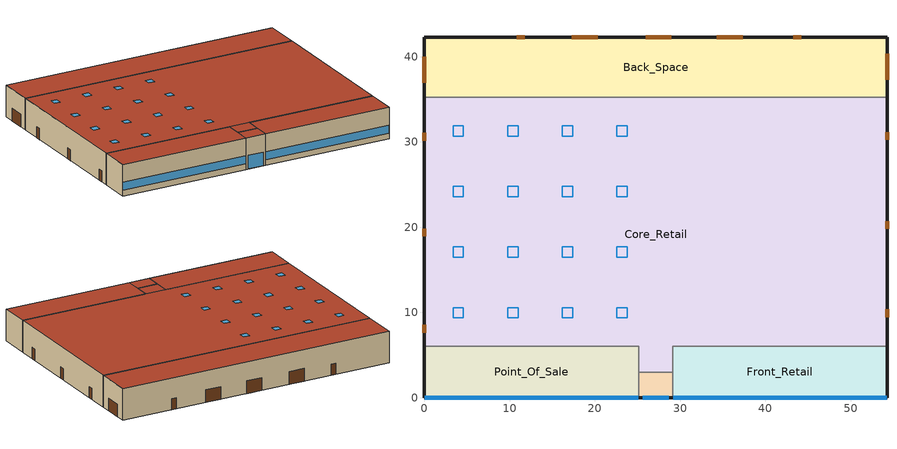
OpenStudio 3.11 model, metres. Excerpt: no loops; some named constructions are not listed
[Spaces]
Core_Retail
 floor ground (Foundation F 1.26W/m*K Perim 58.54m Area 1600.48m2): 54.27,35.27 54.27,6 29.14,6 29.14,3 25.14,3 25.14,6 0,6 0,35.27 z0
 wall outside: 54.27,6 54.27,35.27 / 0,35.27 0,6 z0:6.1
 wall to Back_Space: 54.27,35.27 0,35.27 z0:6.1
 wall to Front_Entry: 25.14,3 29.14,3 z0:6.1
 wall to Point_Of_Sale: 0,6 25.14,6 25.14,3 z0:6.1
 wall to Front_Retail: 29.14,3 29.14,6 54.27,6 z0:6.1
 door: 0,8.54 0,7.62 / 0,19.84 0,18.93 / 0,31.06 0,30.15 / 54.27,9.44 54.27,10.35 / 54.27,19.81 54.27,20.72 / 54.27,30.23 54.27,31.15 z0:2.13
 roof outside: 0,35.27 0,6 54.27,6 54.27,35.27 z6.1; 25.14,6 25.14,3 29.14,3 29.14,6 z6.1
 skylight: 23.78,16.46 23.78,17.68 22.56,17.68 22.56,16.46 z6.1; 4.57,30.7 4.57,31.92 3.35,31.92 3.35,30.7 z6.1; 4.57,9.35 4.57,10.57 3.35,10.57 3.35,9.35 z6.1; 4.57,16.46 4.57,17.68 3.35,17.68 3.35,16.46 z6.1; 17.37,16.46 17.37,17.68 16.15,17.68 16.15,16.46 z6.1; 17.37,30.7 17.37,31.92 16.15,31.92 16.15,30.7 z6.1; 17.37,23.58 17.37,24.8 16.15,24.8 16.15,23.58 z6.1; 4.57,23.58 4.57,24.8 3.35,24.8 3.35,23.58 z6.1; 17.37,9.35 17.37,10.57 16.15,10.57 16.15,9.35 z6.1; 10.97,23.58 10.97,24.8 9.75,24.8 9.75,23.58 z6.1; 10.97,9.35 10.97,10.57 9.75,10.57 9.75,9.35 z6.1; 23.78,23.58 23.78,24.8 22.56,24.8 22.56,23.58 z6.1; 23.78,30.7 23.78,31.92 22.56,31.92 22.56,30.7 z6.1; 10.97,16.46 10.97,17.68 9.75,17.68 9.75,16.46 z6.1; 23.78,9.35 23.78,10.57 22.56,10.57 22.56,9.35 z6.1; 10.97,30.7 10.97,31.92 9.75,31.92 9.75,30.7 z6.1
Back_Space
 floor ground (Foundation F 1.26W/m*K Perim 68.27m Area 379.89m2): 54.27,42.27 54.27,35.27 0,35.27 0,42.27 z0
 wall outside: 54.27,35.27 54.27,42.27 0,42.27 0,35.27 z0:6.1
 door: 44.21,42.27 43.3,42.27 / 11.75,42.27 10.83,42.27 z0:2.13; 54.27,37.32 54.27,40.36 / 37.36,42.27 34.31,42.27 / 28.98,42.27 25.93,42.27 / 20.31,42.27 17.26,42.27 / 0,40.01 0,36.96 z0:2.44
 roof outside: 54.27,35.27 54.27,42.27 0,42.27 0,35.27 z6.1
Front_Retail
 floor ground (Foundation F 1.26W/m*K Perim 31.14m Area 150.81m2): 54.27,6 54.27,0 29.14,0 29.14,6 z0
 wall outside: 29.14,0 54.27,0 54.27,6 z0:6.1
 wall to Front_Entry: 29.14,3 29.14,0 z0:6.1
 window: 29.19,0 54.22,0 z1.14:2.66
 roof outside: 54.27,0 54.27,6 29.14,6 29.14,0 z6.1
Point_Of_Sale
 floor ground (Foundation F 1.26W/m*K Perim 31.14m Area 150.81m2): 25.14,6 25.14,0 0,0 0,6 z0
 wall outside: 0,6 0,0 25.14,0 z0:6.1
 wall to Front_Entry: 25.14,0 25.14,3 z0:6.1
 window: 0.05,0 25.09,0 z1.14:2.66
 roof outside: 25.14,0 25.14,6 0,6 0,0 z6.1
Front_Entry
 floor ground (Foundation F 1.26W/m*K Perim 4.0m Area 12.0m2): 29.14,3 29.14,0 25.14,0 25.14,3 z0
 wall outside: 25.14,0 29.14,0 z0:6.1
 window: 25.64,0 28.64,0 z0.05:2.66
 roof outside: 29.14,0 29.14,3 25.14,3 25.14,0 z6.1
[Schedule:Day]
Clothing Schedule Summer Clothes: 24, 0, 0.5
RetailStandalone BLDG_LIGHT_BACK_SCH Sat Day; RetailStandalone BLDG_LIGHT_ENTRY_SCH Sat Day: No, 7, 0, 0.05, 8, 0, 0.1, 9, 0, 0.3, 10, 0, 0.6, 18, 0, 0.9, 19, 0, 0.5, 21, 0, 0.3, 22, 0, 0.1, 24, 0, 0.05
RetailStandalone BLDG_LIGHT_BACK_SCH Wkdy Day; RetailStandalone BLDG_LIGHT_ENTRY_SCH Wkdy Day; RetailStandalone BLDG_LIGHT_SCH Wkdy Day: No, 7, 0, 0.05, 8, 0, 0.2, 9, 0, 0.4, 18, 0, 0.9, 21, 0, 0.5, 22, 0, 0.2, 24, 0, 0.05
RetailStandalone BLDG_EQUIP_SCH Sat Day: No, 7, 0, 0.15, 8, 0, 0.3, 9, 0, 0.5, 10, 0, 0.8, 18, 0, 0.9, 19, 0, 0.7, 21, 0, 0.5, 22, 0, 0.3, 24, 0, 0.15
RetailStandalone BLDG_EQUIP_SCH Wkdy Day: No, 7, 0, 0.2, 8, 0, 0.4, 9, 0, 0.6, 19, 0, 0.9, 21, 0, 0.7, 24, 0, 0.2
RetailStandalone HVACOperationSchd SmrDsn|Wkdy Day: No, 6, 0, 0, 21, 0, 1, 24, 0, 0
RetailStandalone HVACOperationSchd WntrDsn|Sat Day: No, 6, 0, 0, 22, 0, 1, 24, 0, 0
RetailStandalone MinOA_MotorizedDamper_Sched Sat Day: No, 7, 0, 0, 22, 0, 1, 24, 0, 0
RetailStandalone MinOA_MotorizedDamper_Sched SmrDsn|Wkdy Day: No, 7, 0, 0, 21, 0, 1, 24, 0, 0
RetailStandalone BLDG_SWH_SCH SmrDsn|Wkdy Day: No, 7, 0, 0, 8, 0, 0.15, 9, 0, 0.23, 10, 0, 0.32, 11, 0, 0.41, 12, 0, 0.57, 13, 0, 0.62, 14, 0, 0.61, 15, 0, 0.5, 16, 0, 0.45, 17, 0, 0.46, 18, 0, 0.47, 19, 0, 0.42, 20, 0, 0.34, 21, 0, 0.33, 24, 0, 0
RetailStandalone BLDG_SWH_SCH WntrDsn|Sat Day: No, 7, 0, 0, 8, 0, 0.2, 9, 0, 0.24, 10, 0, 0.27, 11, 0, 0.42, 12, 0, 0.54, 13, 0, 0.59, 14, 0, 0.6, 15, 0, 0.49, 16, 0, 0.48, 17, 0, 0.47, 18, 0, 0.46, 19, 0, 0.44, 20, 0, 0.36, 21, 0, 0.29, 22, 0, 0.22, 24, 0, 0
